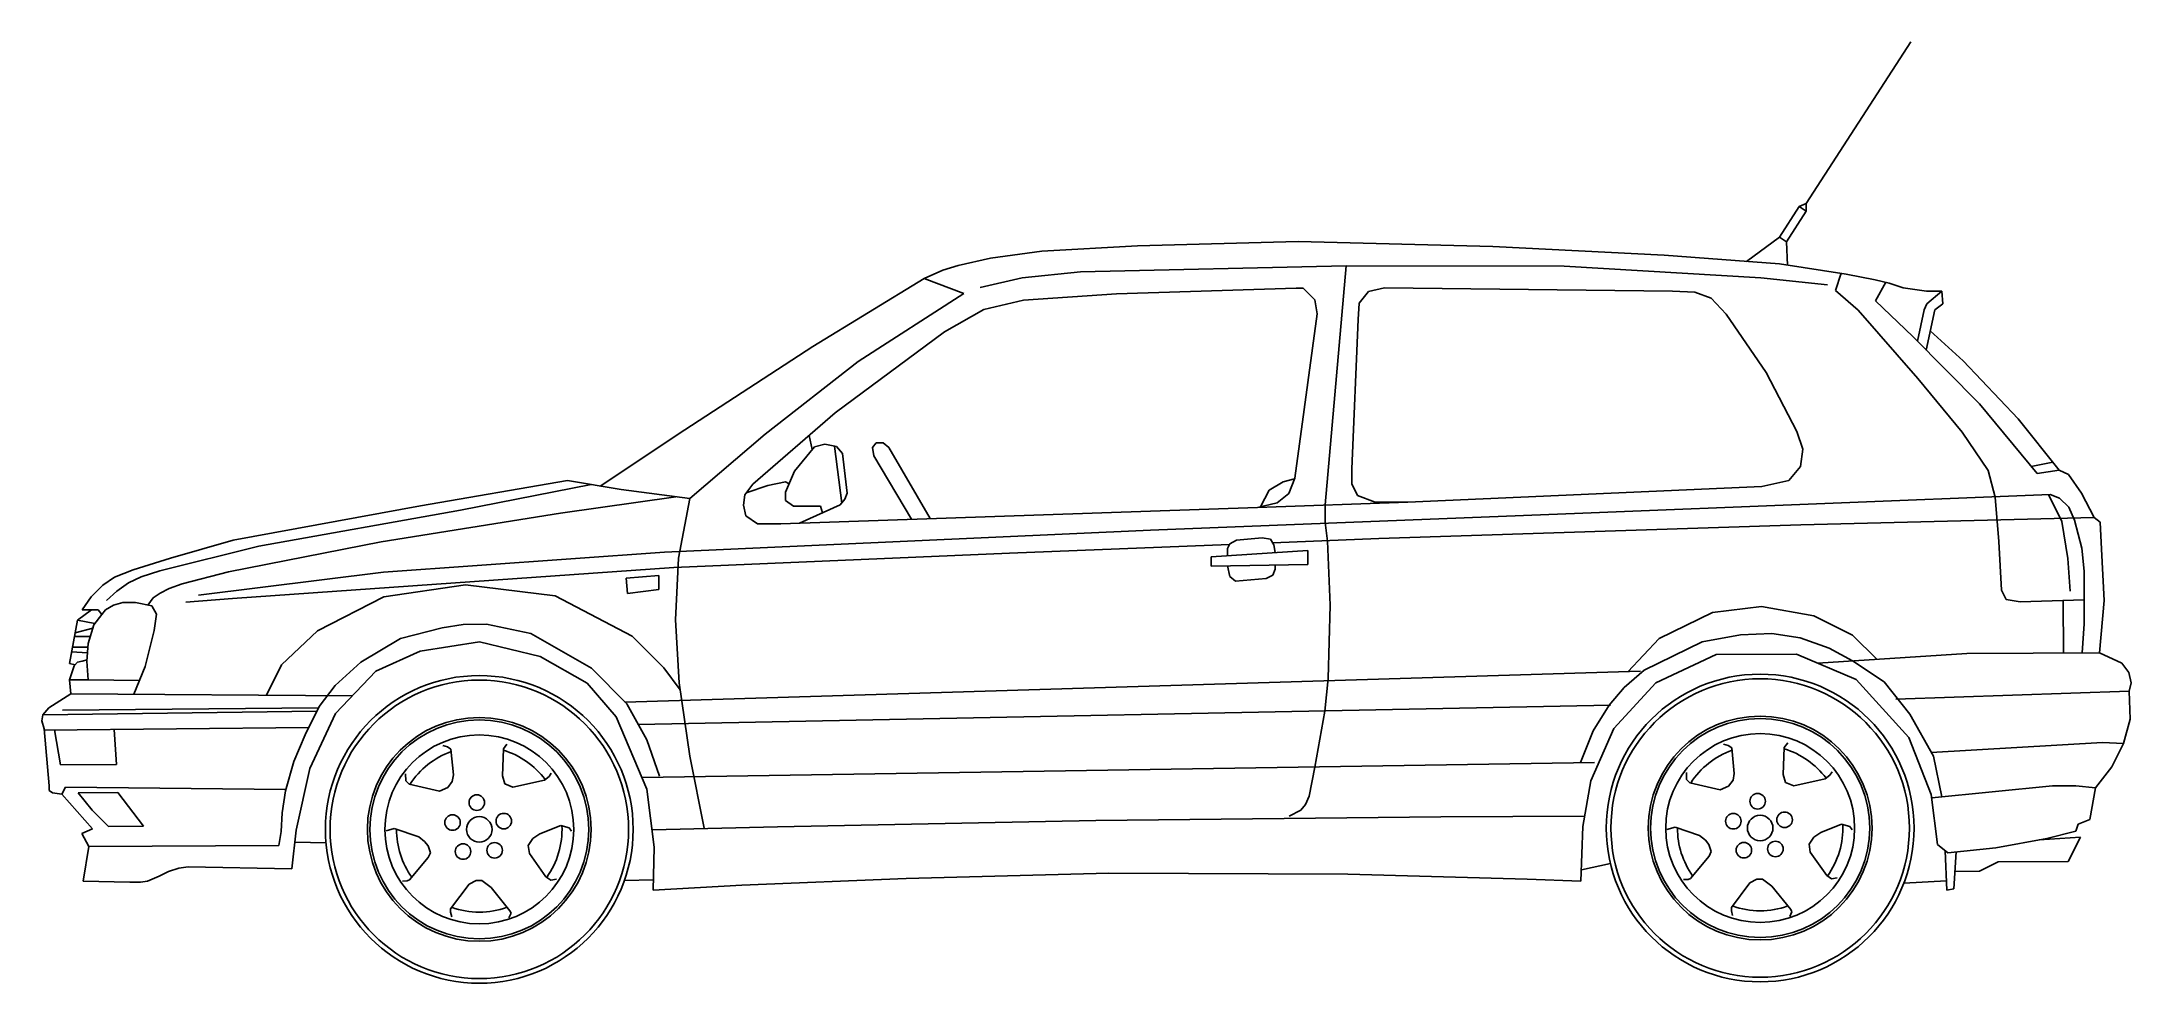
# Model space of a CAD drawing. Extents: x 0 to 401, y 0 to 181.
import ezdxf

# ---------------------------------------------------------------- set-up
doc = ezdxf.new("R2010")
doc.units = 0
doc.header["$MEASUREMENT"] = 0
doc.layers.get('0').update_dxf_attribs({"linetype": 'CONTINUOUS'})

msp = doc.modelspace()

# ---------------------------------------------------------------- linework, layer by layer
at = {"color": 0, "linetype": 'ByBlock'}
for p, q in [((359.13, 180.82), (339.05, 149.78)), ((333.92, 143.34), (337.7, 149.18)), ((337.7, 149.18), (339.05, 149.78)), ((339.06, 148.29), (337.7, 149.18)), ((339.06, 148.29), (339.05, 149.78)), ((335.28, 142.45), (339.06, 148.29)), ((192.34, 140.65), (182.5, 139.28)), ((210.67, 141.63), (192.34, 140.65)), ((241.55, 142.47), (210.67, 141.63)), ((278.9, 141.52), (241.55, 142.47)), ((311.79, 139.88), (278.9, 141.52)), ((333.92, 143.34), (327.58, 138.68)), ((335.28, 142.45), (333.92, 143.34)), ((335.44, 137.97), (335.28, 142.45)), ((173.33, 136.98), (169.76, 135.41)), ((176.24, 137.89), (173.33, 136.98)), ((182.5, 139.28), (176.24, 137.89)), ((188.55, 135.5), (199.72, 136.67)), ((199.72, 136.67), (250.72, 137.81)), ((250.72, 137.81), (246.69, 91.92)), ((250.72, 137.81), (292.58, 137.77)), ((292.58, 137.77), (330.37, 135.5)), ((333.94, 138.2), (311.79, 139.88)), ((346.71, 136.24), (333.94, 138.2)), ((344.7, 133.11), (345.75, 136.38)), ((169.76, 135.41), (148.35, 122.34)), ((177.37, 132.53), (157.08, 119.47)), ((169.76, 135.41), (177.37, 132.53)), ((180.51, 133.67), (188.55, 135.5)), ((206.69, 132.46), (188.8, 131.25)), ((241.13, 133.52), (206.69, 132.46)), ((242.48, 133.52), (241.13, 133.52)), ((244.72, 131.28), (242.48, 133.52)), ((255.01, 132.89), (253.24, 130.66)), ((258.13, 133.6), (255.01, 132.89)), ((313.38, 132.96), (258.13, 133.6)), ((317.65, 132.75), (313.38, 132.96)), ((320.78, 131.64), (317.65, 132.75)), ((330.37, 135.5), (343.14, 134.2)), ((348.99, 129.32), (344.7, 133.11)), ((352.31, 135.14), (346.71, 136.24)), ((355, 134.49), (352.31, 135.14)), ((352.33, 131.12), (354.31, 134.65)), ((357.69, 133.6), (355, 134.49)), ((362.17, 132.96), (357.69, 133.6)), ((365.08, 132.97), (362.17, 132.96)), ((365.08, 132.97), (362.18, 130.51)), ((365.3, 130.52), (365.08, 132.97)), ((181.19, 129.43), (173.62, 125.15)), ((188.8, 131.25), (181.19, 129.43)), ((240.87, 97.03), (245.19, 128.6)), ((245.19, 128.6), (244.72, 131.28)), ((253.24, 130.66), (253.02, 127.51)), ((323.71, 128.54), (320.78, 131.64)), ((331.35, 117.37), (323.71, 128.54)), ((360.46, 116.18), (348.99, 129.32)), ((359.52, 124.23), (352.33, 131.12)), ((361.72, 129.38), (360.41, 123.33)), ((362.18, 130.51), (361.72, 129.38)), ((362.07, 121.66), (363.74, 129.39)), ((363.74, 129.39), (365.3, 130.52)), ((173.62, 125.15), (152.65, 109.61)), ((253.02, 127.51), (251.8, 98.87)), ((369.16, 119.57), (362.87, 125.34)), ((148.35, 122.34), (123.8, 106.33)), ((372.34, 111.3), (359.52, 124.23)), ((157.08, 119.47), (139.25, 105.5)), ((337.24, 106), (331.35, 117.37)), ((379.72, 108.42), (369.16, 119.57)), ((368.99, 105.92), (360.46, 116.18)), ((152.65, 109.61), (136.84, 95.88)), ((383.35, 97.93), (372.34, 111.3)), ((387.61, 98.62), (379.72, 108.42)), ((123.8, 106.33), (107.58, 95.54)), ((139.25, 105.5), (124.76, 93.14)), ((148.25, 102.58), (147.64, 105.25)), ((338.38, 102.65), (337.24, 106)), ((373.96, 98.55), (368.99, 105.92)), ((148.67, 103.09), (144.88, 98.37)), ((150.66, 103.56), (148.67, 103.09)), ((152.91, 103.11), (150.66, 103.56)), ((152.51, 103.19), (153.91, 92.29)), ((154.04, 101.79), (152.91, 103.11)), ((154.97, 94.17), (154.04, 101.79)), ((160.5, 103.81), (159.84, 102.92)), ((159.84, 102.92), (160.08, 101.36)), ((160.08, 101.36), (167.3, 89.16)), ((161.86, 103.82), (160.5, 103.81)), ((162.99, 102.93), (161.86, 103.82)), ((170.89, 89.29), (162.99, 102.93)), ((337.93, 99.28), (338.38, 102.65)), ((101.27, 96.61), (73.09, 91.77)), ((111.56, 94.87), (101.27, 96.61)), ((143.1, 96.37), (139.75, 95.66)), ((143.83, 95.99), (143.1, 96.37)), ((144.88, 98.37), (143.11, 94.35)), ((238.62, 96.36), (235.94, 94.78)), ((240.84, 96.95), (238.62, 96.36)), ((239.75, 94.14), (240.87, 97.03)), ((251.8, 98.87), (251.81, 95.98)), ((330.56, 95.46), (335.72, 96.58)), ((335.72, 96.58), (337.93, 99.28)), ((375.31, 93.42), (373.96, 98.55)), ((386.4, 100.13), (382.24, 99.28)), ((387.61, 98.62), (383.35, 97.93)), ((389.41, 97.73), (387.61, 98.62)), ((391.88, 94.16), (389.41, 97.73)), ((105.81, 95.84), (80.72, 90.91)), ((122.09, 93.49), (99.94, 90.34)), ((124.76, 93.14), (111.56, 94.87)), ((124.76, 93.14), (122.59, 81.72)), ((135.29, 93.85), (135.07, 91.86)), ((136.84, 95.88), (135.29, 93.85)), ((139.75, 95.66), (135.58, 94.24)), ((143.11, 94.35), (143.12, 92.79)), ((143.12, 92.79), (144.68, 91.67)), ((153.63, 91.94), (154.52, 93.05)), ((154.52, 93.05), (154.97, 94.17)), ((233.73, 91.42), (262.57, 92.46)), ((233.73, 91.42), (237.51, 92.34)), ((235.94, 94.78), (234.29, 91.56)), ((237.51, 92.34), (239.75, 94.14)), ((251.81, 95.98), (252.95, 93.74)), ((252.95, 93.74), (256.3, 92.43)), ((256.3, 92.43), (262.57, 92.46)), ((262.57, 92.46), (330.56, 95.46)), ((296.15, 90.36), (385.85, 93.93)), ((376.04, 84.93), (375.31, 93.42)), ((388.09, 88.77), (385.58, 93.92)), ((385.85, 93.93), (387.64, 93.25)), ((387.64, 93.25), (389.44, 91.47)), ((394.35, 89.49), (391.88, 94.16)), ((73.09, 91.77), (37.1, 85.13)), ((80.72, 90.91), (42.04, 84.03)), ((99.94, 90.34), (65.53, 84.81)), ((135.07, 91.86), (135.51, 89.84)), ((135.51, 89.84), (137.77, 88.29)), ((137.77, 88.29), (142.24, 88.31)), ((142.24, 88.31), (233.73, 91.42)), ((144.68, 91.67), (149.82, 91.7)), ((145.82, 88.43), (153.63, 91.94)), ((149.82, 91.7), (150.23, 90.41)), ((213.17, 87.06), (296.15, 90.36)), ((246.69, 91.92), (246.71, 88.57)), ((246.71, 88.57), (247.19, 84.99)), ((337.99, 88.1), (394.35, 89.49)), ((389.25, 81.62), (388.09, 88.77)), ((389.44, 91.47), (390.55, 89.02)), ((390.55, 89.02), (391.93, 83.65)), ((395.48, 88.6), (394.35, 89.49)), ((395.74, 83.44), (395.48, 88.6)), ((37.1, 85.13), (25.05, 81.7)), ((65.53, 84.81), (36.23, 79.07)), ((119.9, 82.84), (213.17, 87.06)), ((186.12, 82.69), (228.35, 84.35)), ((227.94, 83.55), (228.4, 84.45)), ((228.4, 84.45), (229.72, 85.14)), ((229.72, 85.14), (234.65, 85.6)), ((234.65, 85.6), (236.22, 85.38)), ((236.22, 85.38), (236.89, 84.28)), ((236.65, 84.67), (257.03, 85.47)), ((236.89, 84.28), (237.13, 82.78)), ((247.19, 84.99), (247.68, 72.7)), ((257.03, 85.47), (337.99, 88.1)), ((376.52, 75.53), (376.04, 84.93)), ((376.04, 84.93), (376.04, 84.93)), ((25.05, 81.7), (17.9, 79.44)), ((42.04, 84.03), (23.04, 79.24)), ((65.99, 79), (119.9, 82.84)), ((121.7, 79.93), (186.12, 82.69)), ((122.59, 81.72), (121.98, 69.86)), ((224.83, 81.97), (243.38, 83.19)), ((224.84, 80.18), (224.83, 81.97)), ((243.4, 80.5), (224.84, 80.18)), ((227.95, 82.18), (227.94, 83.55)), ((228.43, 78.18), (227.96, 80.24)), ((237.13, 80.39), (237.14, 79.58)), ((243.38, 83.19), (243.4, 80.5)), ((389.72, 75.36), (389.25, 81.62)), ((391.93, 83.65), (392.38, 79.18)), ((396.22, 73.6), (395.74, 83.44)), ((12.08, 76.5), (9.87, 74.27)), ((14.33, 78.07), (12.08, 76.5)), ((17.9, 79.44), (14.33, 78.07)), ((17.02, 76.99), (14.77, 75.39)), ((19.47, 78.1), (17.02, 76.99)), ((23.04, 79.24), (19.47, 78.1)), ((27.3, 76.8), (24.85, 75.9)), ((36.23, 79.07), (27.3, 76.8)), ((30.45, 74.57), (65.99, 79)), ((36.95, 73.93), (121.7, 79.93)), ((66.02, 74.3), (81.68, 76.6)), ((81.68, 76.6), (98.89, 74.45)), ((112.53, 77.87), (118.79, 78.36)), ((112.77, 74.95), (112.53, 77.87)), ((118.79, 78.36), (118.81, 75.67)), ((229.53, 77.29), (228.43, 78.18)), ((235.36, 77.78), (229.53, 77.29)), ((236.68, 78.45), (235.36, 77.78)), ((237.14, 79.58), (236.68, 78.45)), ((392.38, 79.18), (392.41, 73.81)), ((9.87, 74.27), (8.09, 71.78)), ((14.12, 72.7), (12.57, 71.8)), ((14.77, 75.39), (12.79, 73.59)), ((15.91, 73.17), (14.12, 72.7)), ((18.36, 73.18), (15.91, 73.17)), ((21.51, 72.53), (18.36, 73.18)), ((21.73, 74.09), (20.74, 72.69)), ((22.41, 70.95), (21.51, 72.53)), ((23.06, 74.99), (21.73, 74.09)), ((24.85, 75.9), (23.06, 74.99)), ((28, 73.23), (36.95, 73.93)), ((53.29, 67.75), (66.02, 74.3)), ((98.89, 74.45), (113.71, 66.7)), ((118.81, 75.67), (112.77, 74.95)), ((247.68, 72.7), (247.31, 58.58)), ((321.06, 71.25), (330.47, 72.4)), ((330.47, 72.4), (340.52, 70.65)), ((377.43, 73.74), (376.52, 75.53)), ((380.11, 73.32), (377.43, 73.74)), ((392.41, 73.68), (380.11, 73.32)), ((388.44, 63.52), (388.4, 73.56)), ((392.41, 73.81), (392.43, 69.11)), ((395.37, 63.55), (396.22, 73.6)), ((7.21, 69.78), (5.69, 61.49)), ((6.76, 67.34), (10.14, 68.27)), ((9.88, 71.79), (7.21, 69.78)), ((7.21, 69.78), (10.52, 69.14)), ((8.09, 71.78), (11.21, 71.79)), ((10.33, 68.9), (9.25, 65.32)), ((11.91, 70.9), (10.33, 68.9)), ((11.21, 71.79), (11.91, 70.9)), ((12.57, 71.8), (11.91, 70.9)), ((21.97, 67.83), (22.41, 70.95)), ((69.2, 66.26), (77.24, 68.32)), ((77.24, 68.32), (81.25, 69)), ((81.25, 69), (85.73, 69.02)), ((85.73, 69.02), (94.25, 67.27)), ((121.98, 69.86), (122.7, 57.79)), ((310.81, 66.27), (321.06, 71.25)), ((340.52, 70.65), (347.93, 66.9)), ((392.43, 69.11), (392.02, 63.53)), ((9.2, 64.64), (6.26, 64.63)), ((9.65, 66.65), (6.63, 66.66)), ((9.25, 65.32), (9.03, 61.94)), ((20.21, 60.89), (21.97, 67.83)), ((46.39, 61.22), (53.29, 67.75)), ((61.6, 61.75), (69.2, 66.26)), ((72.99, 63.82), (84.41, 65.67)), ((84.41, 65.67), (96.06, 62.81)), ((94.25, 67.27), (105.91, 60.6)), ((113.71, 66.7), (119.77, 60.67)), ((304.78, 59.91), (310.81, 66.27)), ((307.92, 60.22), (319.07, 65.64)), ((319.07, 65.64), (326.45, 67.01)), ((326.45, 67.01), (332.48, 67.27)), ((332.48, 67.27), (337.86, 66.4)), ((337.86, 66.4), (343.47, 64.4)), ((343.47, 64.4), (347.95, 61.97)), ((347.93, 66.9), (352.66, 62.28)), ((5.69, 61.49), (6.76, 61.22)), ((6.58, 61.03), (5.7, 58.34)), ((6.1, 63.72), (9.13, 63.53)), ((7.24, 61.73), (6.58, 61.03)), ((8.14, 61.94), (7.24, 61.73)), ((9.05, 62.17), (8.14, 61.94)), ((9.03, 61.94), (9.28, 58.36)), ((18.06, 55.57), (20.21, 60.89)), ((43.5, 55.38), (46.39, 61.22)), ((56.71, 57.25), (61.6, 61.75)), ((64.52, 59.98), (72.99, 63.82)), ((96.06, 62.81), (105.03, 57.71)), ((105.91, 60.6), (112.64, 53.71)), ((119.77, 60.67), (122.9, 56.44)), ((304.13, 56.86), (307.92, 60.22)), ((310.16, 57.78), (321.77, 63.2)), ((321.77, 63.2), (337.21, 63.28)), ((337.21, 63.28), (348.63, 58.39)), ((341.3, 61.53), (369.88, 63.43)), ((347.95, 61.97), (354, 57.98)), ((369.88, 63.43), (395.37, 63.55)), ((399.62, 61.55), (395.37, 63.55)), ((400.99, 59.77), (399.62, 61.55)), ((5.7, 58.34), (9.28, 58.36)), ((5.7, 58.34), (5.92, 55.66)), ((9.28, 58.36), (19.12, 58.2)), ((53.59, 53.2), (56.71, 57.25)), ((56.74, 51.89), (64.52, 59.98)), ((105.03, 57.71), (110.64, 51.24)), ((112.28, 54.08), (307.26, 59.99)), ((122.7, 57.79), (124.78, 43.69)), ((247.31, 58.58), (246.65, 52.32)), ((301.23, 53.47), (304.13, 56.86)), ((302.15, 49), (310.16, 57.78)), ((348.63, 58.39), (358.76, 47.27)), ((354, 57.98), (358.97, 51.74)), ((401.01, 56.18), (356.27, 54.62)), ((401.43, 57.75), (400.99, 59.77)), ((401.01, 56.19), (401.43, 57.75)), ((401.26, 50.82), (401.01, 56.19)), ((1.69, 52.96), (0.57, 51.62)), ((0.57, 51.62), (53.14, 52.3)), ((5.92, 55.66), (1.69, 52.96)), ((4.37, 52.53), (53.49, 52.99)), ((5.92, 55.66), (59.98, 55.25)), ((50.93, 47.82), (53.59, 53.2)), ((112.64, 53.71), (116.49, 46.8)), ((114.84, 49.76), (301.46, 53.47)), ((246.65, 52.32), (244.7, 41.57)), ((298.13, 48.54), (301.23, 53.47)), ((0.57, 51.62), (0.37, 50.5)), ((0.37, 50.5), (0.81, 48.94)), ((0.81, 48.94), (1.76, 37.97)), ((0.83, 48.71), (51.6, 49.18)), ((3.99, 42.02), (2.83, 48.73)), ((14.23, 48.83), (14.73, 42.08)), ((51.85, 41.35), (56.74, 51.89)), ((110.64, 51.24), (116.53, 37.39)), ((295.71, 42.47), (298.13, 48.54)), ((297.72, 38.93), (302.15, 49)), ((358.97, 51.74), (363.48, 43.71)), ((399.93, 46.11), (401.26, 50.82)), ((48.73, 42.67), (50.93, 47.82)), ((77.35, 45.72), (78.24, 45.49)), ((78.24, 45.49), (78.91, 45.06)), ((78.91, 45.06), (79.37, 40.13)), ((88.98, 45.11), (88.78, 39.94)), ((89.64, 46.01), (88.98, 45.11)), ((116.49, 46.8), (118.97, 39.88)), ((323.2, 45.98), (324.1, 45.75)), ((324.1, 45.75), (324.76, 45.32)), ((324.76, 45.32), (325.22, 40.39)), ((334.84, 45.37), (334.63, 40.2)), ((335.5, 46.27), (334.84, 45.37)), ((358.76, 47.27), (363.05, 36.32)), ((395.91, 46.32), (363.02, 44.37)), ((399.93, 46.11), (395.91, 46.32)), ((397.72, 41.62), (399.93, 46.11)), ((14.73, 42.08), (3.99, 42.02)), ((47.17, 37.06), (48.73, 42.67)), ((49.22, 29.48), (51.85, 41.35)), ((70.22, 38.96), (70.21, 40.32)), ((79.37, 40.13), (79.17, 38.8)), ((97.73, 39.78), (98.16, 40.45)), ((115.6, 39.57), (298.39, 42.51)), ((124.78, 43.69), (127.53, 29.85)), ((244.7, 41.57), (243.61, 35.99)), ((316.07, 39.22), (316.07, 40.57)), ((325.22, 40.39), (325.02, 39.06)), ((334.63, 40.2), (335.07, 38.64)), ((343.58, 40.04), (344.01, 40.71)), ((363.48, 43.71), (365.08, 35.87)), ((394.6, 37.59), (397.72, 41.62)), ((1.76, 37.97), (1.76, 37.08)), ((1.76, 37.08), (2.43, 36.65)), ((2.43, 36.65), (4.22, 36.43)), ((4.22, 36.43), (4.9, 37.76)), ((4.22, 36.43), (10.08, 29.73)), ((4.9, 37.76), (47.17, 37.29)), ((7.36, 36.67), (14.96, 36.71)), ((10.06, 33.31), (7.36, 36.67)), ((14.96, 36.71), (19.92, 30.24)), ((46.52, 32.82), (47.17, 37.06)), ((70.89, 38.3), (70.22, 38.96)), ((76.7, 37), (70.89, 38.3)), ((78.28, 37.67), (76.7, 37)), ((79.17, 38.8), (78.28, 37.67)), ((88.78, 39.94), (89.22, 38.39)), ((89.22, 38.39), (90.81, 37.73)), ((90.81, 37.73), (96.84, 39.09)), ((96.84, 39.09), (97.73, 39.78)), ((116.53, 37.39), (117.91, 26.22)), ((296.2, 30.18), (297.72, 38.93)), ((316.74, 38.56), (316.07, 39.22)), ((322.55, 37.26), (316.74, 38.56)), ((324.13, 37.93), (322.55, 37.26)), ((325.02, 39.06), (324.13, 37.93)), ((335.07, 38.64), (336.66, 37.99)), ((336.66, 37.99), (342.69, 39.34)), ((342.69, 39.34), (343.58, 40.04)), ((363.05, 36.32), (364.22, 26.71)), ((363.13, 35.68), (386.31, 37.99)), ((386.31, 37.99), (390.79, 38.01)), ((390.79, 38.01), (394.6, 37.59)), ((393.5, 31.53), (394.6, 37.59)), ((13.2, 30.2), (10.06, 33.31)), ((46.31, 29.24), (46.52, 32.82)), ((242.06, 33.3), (239.81, 32.16)), ((242.95, 34.4), (242.06, 33.3)), ((243.61, 35.99), (242.95, 34.4)), ((268.91, 32.07), (296.55, 32.18)), ((10.08, 29.73), (8.06, 28.83)), ((8.06, 28.83), (9.43, 26.38)), ((19.92, 30.24), (13.2, 30.2)), ((45.89, 26.55), (46.31, 29.24)), ((48.36, 22.09), (49.22, 29.48)), ((68.01, 29.8), (66.46, 29.33)), ((72.73, 28.23), (68.01, 29.8)), ((73.86, 27.34), (72.73, 28.23)), ((95.99, 28.8), (94.64, 27.9)), ((100, 30.38), (95.99, 28.8)), ((101.58, 29.95), (100, 30.38)), ((102.02, 29.27), (101.58, 29.95)), ((117.5, 29.55), (141.62, 30.14)), ((141.62, 30.14), (202.69, 31.32)), ((202.69, 31.32), (268.91, 32.07)), ((295.81, 19.67), (296.2, 30.18)), ((313.87, 30.06), (312.31, 29.59)), ((318.58, 28.49), (313.87, 30.06)), ((319.71, 27.6), (318.58, 28.49)), ((340.49, 28.16), (339.6, 26.8)), ((341.84, 29.06), (340.49, 28.16)), ((345.85, 30.64), (341.84, 29.06)), ((347.44, 30.21), (345.85, 30.64)), ((347.87, 29.53), (347.44, 30.21)), ((383.77, 27.63), (391.73, 28.17)), ((385.26, 27.91), (390.83, 29.29)), ((391.73, 28.17), (389.3, 23.46)), ((390.83, 29.29), (391.28, 30.62)), ((391.28, 30.62), (393.5, 31.53)), ((9.43, 26.38), (8.34, 19.67)), ((9.43, 26.38), (45.89, 26.55)), ((48.96, 27.18), (54.93, 27.04)), ((70.98, 19.97), (74.53, 24.23)), ((74.52, 26.45), (73.86, 27.34)), ((74.96, 25.13), (74.52, 26.45)), ((74.53, 24.23), (74.96, 25.13)), ((94.64, 27.9), (93.75, 26.54)), ((93.75, 26.54), (93.99, 24.98)), ((93.99, 24.98), (97.15, 20.53)), ((117.91, 26.22), (117.75, 17.94)), ((316.83, 20.23), (320.39, 24.49)), ((320.38, 26.71), (319.71, 27.6)), ((320.82, 25.38), (320.38, 26.71)), ((320.39, 24.49), (320.82, 25.38)), ((339.6, 26.8), (339.84, 25.24)), ((339.84, 25.24), (343.01, 20.78)), ((364.22, 26.71), (366.25, 25.14)), ((366.06, 17.98), (365.73, 25.55)), ((366.25, 25.14), (375.43, 26.08)), ((367.81, 25.3), (367.41, 18.21)), ((375.43, 26.08), (385.26, 27.91)), ((20.63, 19.73), (22.88, 20.64)), ((22.88, 20.64), (24.67, 21.54)), ((24.67, 21.54), (26.66, 22.21)), ((26.66, 22.21), (28.45, 22.45)), ((28.45, 22.45), (48.36, 22.09)), ((97.15, 20.53), (98.05, 19.86)), ((98.05, 19.86), (99.15, 20.1)), ((134.74, 18.91), (166.26, 20.18)), ((166.26, 20.18), (205.2, 21.26)), ((205.2, 21.26), (251.07, 21.02)), ((251.07, 21.02), (285.51, 20.08)), ((285.51, 20.08), (295.81, 19.67)), ((295.9, 21.9), (301.47, 23.07)), ((316.37, 19.99), (316.83, 20.23)), ((329.59, 20.06), (328.23, 19.39)), ((330.69, 20.06), (329.59, 20.06)), ((332.48, 18.72), (330.69, 20.06)), ((343.01, 20.78), (343.9, 20.12)), ((343.9, 20.12), (345, 20.36)), ((372.3, 21.59), (367.6, 21.56)), ((375.87, 23.39), (372.3, 21.59)), ((389.3, 23.46), (375.87, 23.39)), ((8.34, 19.67), (17.29, 19.49)), ((17.29, 19.49), (19.31, 19.5)), ((19.31, 19.5), (20.63, 19.73)), ((69.62, 19.73), (70.52, 19.74)), ((70.52, 19.74), (70.98, 19.97)), ((82.38, 19.13), (78.82, 14.41)), ((83.73, 19.8), (82.38, 19.13)), ((84.83, 19.8), (83.73, 19.8)), ((86.63, 18.46), (84.83, 19.8)), ((90.23, 14), (86.63, 18.46)), ((117.79, 19.96), (112.21, 19.82)), ((117.75, 17.94), (134.74, 18.91)), ((315.47, 19.99), (316.37, 19.99)), ((328.23, 19.39), (324.68, 14.66)), ((336.08, 14.26), (332.48, 18.72)), ((365.98, 19.77), (357.78, 19.32)), ((367.41, 18.21), (366.06, 17.98)), ((78.82, 14.41), (78.83, 13.74)), ((78.83, 13.74), (79.06, 12.85)), ((90.03, 12.67), (90.46, 13.57)), ((90.46, 13.57), (90.23, 14)), ((324.68, 14.66), (324.68, 14)), ((324.68, 14), (324.91, 13.11)), ((335.88, 12.93), (336.31, 13.82)), ((336.31, 13.82), (336.08, 14.26))]:
    msp.add_line(p, q, dxfattribs=at)
for centre, radius in [((84.35, 29.64), 29.53), ((84.35, 29.64), 28.65), ((330.21, 29.9), 29.53), ((330.21, 29.9), 28.65), ((84.35, 29.64), 21.48), ((84.35, 29.64), 21.02), ((330.21, 29.9), 21.48), ((330.21, 29.9), 21.02), ((84.35, 29.64), 18.13), ((330.21, 29.9), 18.13), ((83.87, 34.78), 1.49), ((329.72, 35.04), 1.49), ((79.21, 30.95), 1.49), ((84.35, 29.64), 2.45), ((89.05, 31.23), 1.49), ((325.06, 31.21), 1.49), ((330.21, 29.9), 2.45), ((334.9, 31.48), 1.49), ((81.23, 25.39), 1.49), ((87.29, 25.62), 1.49), ((327.08, 25.64), 1.49), ((333.14, 25.88), 1.49)]:
    msp.add_circle(centre, radius, dxfattribs=at)
for centre, start, end in [((84.35, 29.64), 109.8685, 147.0967), ((84.35, 29.64), 37.113, 73.0814), ((330.21, 29.9), 109.8685, 147.0967), ((330.21, 29.9), 37.113, 73.0814), ((84.35, 29.64), 179.9963, 215.2997), ((84.35, 29.64), 324.5272, 2.4501), ((330.21, 29.9), 179.9963, 215.2997), ((330.21, 29.9), 324.5272, 2.4501), ((84.35, 29.64), 250.4291, 289.5886), ((330.21, 29.9), 250.4291, 289.5886)]:
    msp.add_arc(centre, 15.88, start, end, dxfattribs=at)

doc.saveas('drawing.dxf')
